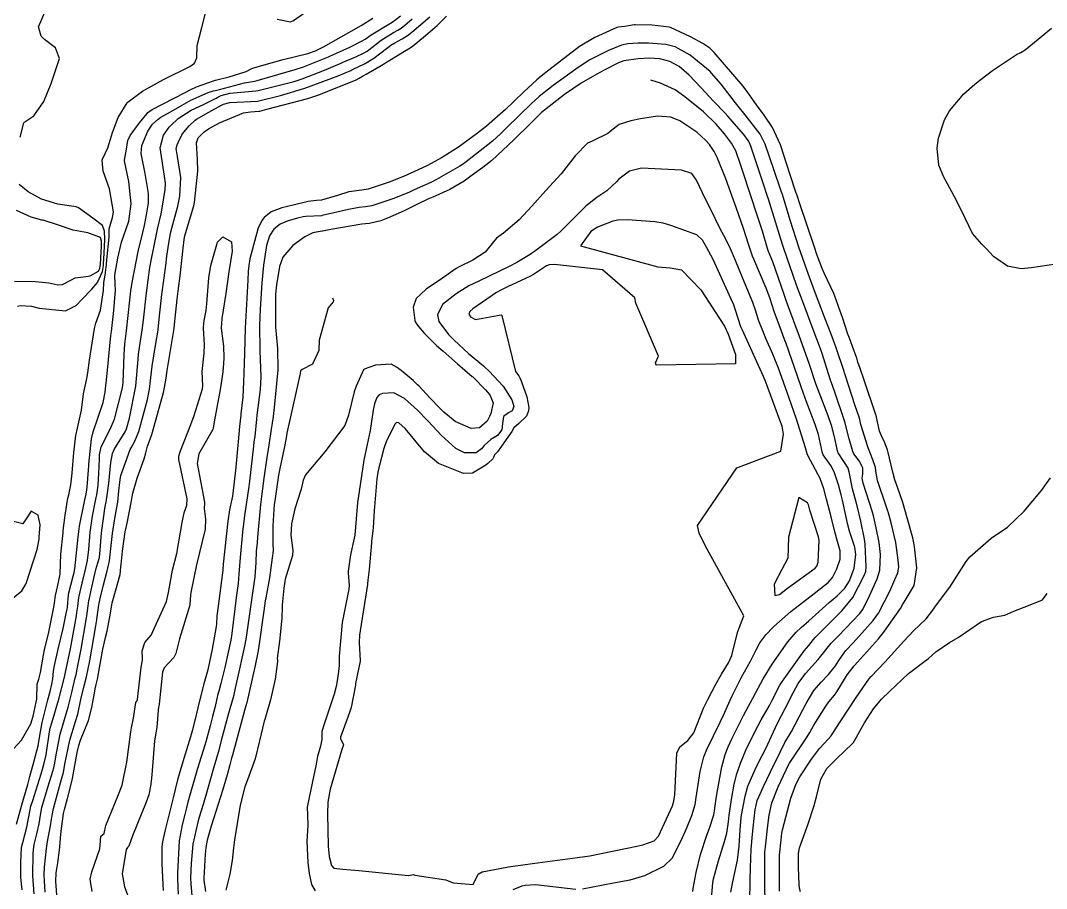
# Model space of a CAD drawing. Header units: feet. Extents: x 1313198 to 1317500, y 385000 to 389511.
# Drawn here: x 1315634.6 to 1316015.6, y 386963.9 to 387286.5 of the extents above; entities that cross this region are included whole.
import ezdxf

# ---------------------------------------------------------------- set-up
doc = ezdxf.new("R2010")
doc.units = ezdxf.units.FT
doc.layers.add('C-TOPO-MAJR', color=32, linetype='CONTINUOUS')

msp = doc.modelspace()

# ---------------------------------------------------------------- linework, layer by layer
at = {"layer": 'C-TOPO-MAJR'}
for points in [[(1315634.47, 387243.13), (1315635.78, 387248.43), (1315636.15, 387248.8), (1315639.52, 387251.11), (1315643.19, 387256.37), (1315645.91, 387263.07), (1315649, 387272.42), (1315647.5, 387276.34), (1315643.45, 387279.5), (1315642.23, 387280.62), (1315641.19, 387284.12), (1315645.37, 387293.62)], [(1315631.98, 387015.76), (1315634.89, 387018.96), (1315638.44, 387025.04), (1315639.26, 387027.89), (1315640.41, 387033.08), (1315640.56, 387034.27), (1315640.77, 387039.79), (1315641.31, 387041.67), (1315641.93, 387044.14), (1315643.03, 387050.57), (1315643.49, 387052.62), (1315645.05, 387059.19), (1315647, 387069.09), (1315647.14, 387070.06), (1315647.57, 387072.84), (1315648.31, 387076.06), (1315649.18, 387080.08), (1315649.25, 387080.78), (1315649.52, 387088.14), (1315650.35, 387096.06), (1315650.45, 387096.92), (1315651.08, 387102.68), (1315652.14, 387108.93), (1315652.44, 387110.26), (1315653.26, 387113.88), (1315653.41, 387114.85), (1315653.74, 387118.28), (1315654.35, 387125.88), (1315655.04, 387132.25), (1315655.66, 387134.97), (1315657.17, 387141.69), (1315657.9, 387147.7), (1315659.13, 387153.4), (1315659.53, 387155.54), (1315660.14, 387160.29), (1315662.02, 387172.02), (1315662.56, 387173.98), (1315664.27, 387178.88), (1315665.37, 387186.19), (1315665.5, 387189.13), (1315665.96, 387191.88), (1315666.52, 387195.82), (1315666.53, 387195.98), (1315666.65, 387197.55), (1315667.45, 387206), (1315667.45, 387206.96), (1315667.42, 387209.06), (1315668.75, 387213.28), (1315669.1, 387215.38), (1315667.54, 387223.96), (1315665.3, 387230.54), (1315664.87, 387234.59), (1315664.99, 387234.93), (1315667, 387239.2), (1315668.32, 387243.63), (1315668.68, 387244.86), (1315670.8, 387250.42), (1315674.14, 387255.84), (1315674.58, 387256.28), (1315679.83, 387260.24), (1315687.61, 387264.63), (1315697.44, 387269.42), (1315699.21, 387270.63), (1315700.09, 387272.67), (1315700.1, 387277.17), (1315701.85, 387283.86), (1315703.62, 387290.66)], [(1315635.12, 386963.38), (1315634.65, 386968.03), (1315634.63, 386973.6), (1315634.97, 386979.16), (1315635.36, 386981.01), (1315636.85, 386986.73), (1315637.96, 386992.49), (1315638.43, 386994.46), (1315639.08, 386996.56), (1315642.23, 387006.46), (1315643.25, 387010.01), (1315644.04, 387013.52), (1315645.37, 387022.07), (1315645.61, 387023.46), (1315646.14, 387025.48), (1315648.81, 387034.26), (1315650.86, 387042.43), (1315651.26, 387044.28), (1315652.25, 387048.86), (1315653.08, 387052.9), (1315653.35, 387054.33), (1315655.32, 387065.27), (1315655.52, 387066.42), (1315655.83, 387068.71), (1315656.19, 387072.05), (1315656.28, 387072.56), (1315657.44, 387077.36), (1315658.52, 387081.9), (1315659.41, 387085.85), (1315659.95, 387089.91), (1315660.45, 387096.31), (1315661.27, 387102.22), (1315662.4, 387107.98), (1315662.66, 387109.26), (1315662.84, 387110.21), (1315663.34, 387113.79), (1315663.69, 387118.16), (1315663.83, 387123.58), (1315663.85, 387125.04), (1315664.51, 387127.99), (1315667.9, 387134.63), (1315669.45, 387138.38), (1315672.42, 387150.02), (1315672.7, 387151.95), (1315672.8, 387155.3), (1315672.99, 387162.37), (1315673.34, 387166.25), (1315673.95, 387171.12), (1315675.13, 387182.61), (1315675.49, 387186.02), (1315675.97, 387189.18), (1315678.29, 387200.65), (1315680, 387207.67), (1315680.61, 387210.34), (1315681.36, 387214.29), (1315682.07, 387218.79), (1315682.13, 387222.25), (1315680.79, 387229.59), (1315679.37, 387237.11), (1315679.65, 387240.08), (1315681.78, 387245.38), (1315683.6, 387247.91), (1315685.64, 387249.84), (1315686.69, 387250.54), (1315691.34, 387253.19), (1315697.85, 387256.85), (1315704.18, 387259.78), (1315706.27, 387260.39), (1315707.4, 387260.57), (1315708.42, 387260.8), (1315717.71, 387263.3), (1315721.39, 387264), (1315722.5, 387264.22), (1315730.1, 387266.37), (1315736.57, 387268.26), (1315739.62, 387269.27), (1315748.99, 387273.02), (1315749.42, 387273.21), (1315756.82, 387276.58), (1315761.4, 387278.9), (1315762.54, 387279.59), (1315764.84, 387281.12), (1315772.52, 387285.89), (1315773.09, 387286.21), (1315773.49, 387286.48), (1315775.65, 387288.29)], [(1315643.75, 386962.57), (1315643.42, 386966.75), (1315643.32, 386969.02), (1315643.44, 386971.75), (1315644.25, 386978.79), (1315644.6, 386981.31), (1315645.68, 386987.2), (1315646.06, 386989.64), (1315646.79, 386993.59), (1315649.82, 387004.46), (1315650.4, 387006.57), (1315650.47, 387006.94), (1315651.02, 387010.12), (1315652.84, 387019.03), (1315655.03, 387026), (1315655.87, 387028.65), (1315656.95, 387034.1), (1315658.13, 387039.26), (1315659.03, 387042.53), (1315660.31, 387048.45), (1315661.08, 387052.87), (1315662.5, 387061.53), (1315662.87, 387063.71), (1315662.91, 387063.95), (1315663.62, 387069.22), (1315663.73, 387069.9), (1315663.98, 387071.08), (1315664.24, 387072.19), (1315665.33, 387076.75), (1315666.75, 387081.99), (1315667.02, 387082.93), (1315667.65, 387085.72), (1315668.46, 387093.56), (1315668.66, 387095.77), (1315669.52, 387101.37), (1315670.25, 387104.85), (1315670.68, 387107.47), (1315671.07, 387111.73), (1315671.44, 387114.95), (1315671.52, 387115.8), (1315671.78, 387117.36), (1315675.33, 387127.05), (1315675.6, 387127.64), (1315676.99, 387130.13), (1315678.5, 387133.74), (1315681.72, 387145.62), (1315682.47, 387149.53), (1315682.86, 387152.74), (1315683.5, 387158.02), (1315684.82, 387166.4), (1315685.62, 387171.4), (1315685.67, 387171.74), (1315686.3, 387177.87), (1315687.07, 387184.61), (1315687.88, 387190.91), (1315688.48, 387195.5), (1315688.88, 387198.89), (1315689.33, 387202.17), (1315690.29, 387207.51), (1315690.74, 387209.37), (1315693.01, 387217.52), (1315693.77, 387221.25), (1315694.1, 387228.12), (1315692.82, 387235.9), (1315692.34, 387238.95), (1315692.71, 387240.35), (1315693.23, 387241.39), (1315694.61, 387244.22), (1315697.14, 387247.4), (1315699.47, 387249.45), (1315699.95, 387249.8), (1315704.44, 387252.44), (1315709.15, 387255.05), (1315709.88, 387255.44), (1315712.3, 387256.04), (1315722.61, 387256.57), (1315723.09, 387256.64), (1315731.08, 387258.67), (1315740.19, 387261.34), (1315752.57, 387265.97), (1315757.24, 387267.91), (1315757.62, 387268.12), (1315758.05, 387268.37), (1315762.52, 387270.51), (1315765.83, 387272.48), (1315770.97, 387276.49), (1315772.11, 387277.37), (1315773.57, 387278.25), (1315776.3, 387279.67), (1315778.28, 387280.89), (1315778.79, 387281.29), (1315779.85, 387282.12), (1315786.52, 387287.81)], [(1315648.17, 386959.89), (1315647.64, 386966.53), (1315647.76, 386969.71), (1315648.38, 386973.4), (1315649.07, 386978.16), (1315649.37, 386982.33), (1315649.58, 386984.26), (1315650.55, 386991.74), (1315650.83, 386993.22), (1315651.95, 386997.35), (1315653.64, 387003.7), (1315653.86, 387004.8), (1315655.59, 387014.37), (1315656.15, 387017.04), (1315656.84, 387019), (1315659.82, 387026.28), (1315661.07, 387031.1), (1315662.21, 387037.17), (1315662.33, 387038.14), (1315662.62, 387039.75), (1315663.09, 387041.71), (1315664.92, 387051.5), (1315665.15, 387052.85), (1315666.05, 387057.14), (1315666.68, 387059.52), (1315668.02, 387066.26), (1315668.45, 387069.32), (1315668.59, 387070.02), (1315670.13, 387075.22), (1315671.5, 387080.64), (1315671.81, 387083.43), (1315671.88, 387084.34), (1315672.43, 387089.31), (1315673.45, 387096.47), (1315674.12, 387099.71), (1315675.61, 387107.38), (1315676.22, 387110.77), (1315677.86, 387116.39), (1315680.43, 387123.58), (1315681.07, 387125.83), (1315681.75, 387128.25), (1315682.36, 387129.91), (1315683.35, 387132.67), (1315685.47, 387140.21), (1315687.61, 387148.24), (1315688.03, 387150.1), (1315688.6, 387153.53), (1315689.05, 387156.37), (1315691.5, 387171.25), (1315691.63, 387172.29), (1315692.23, 387178.27), (1315692.77, 387182.87), (1315693.25, 387186.89), (1315693.81, 387191.57), (1315694.98, 387201.9), (1315695.35, 387205.13), (1315695.62, 387206.51), (1315697.32, 387212.23), (1315698.93, 387217.59), (1315699.2, 387218.83), (1315700.42, 387230.45), (1315700.26, 387234.84), (1315699.88, 387240.98), (1315700.58, 387242.94), (1315702.79, 387245.13), (1315704.42, 387246.21), (1315708.48, 387248.48), (1315717.32, 387252.13), (1315719.92, 387252.6), (1315723.23, 387252.83), (1315723.38, 387252.85), (1315726.02, 387253.52), (1315741.3, 387257.49), (1315745.38, 387258.84), (1315759.17, 387264.42), (1315760.3, 387265.07), (1315761.56, 387265.84), (1315762.88, 387266.51), (1315768.46, 387269.73), (1315771.66, 387271.81), (1315777.16, 387275.11), (1315778.65, 387275.95), (1315780, 387276.89), (1315785.01, 387280.98), (1315789.23, 387284.68), (1315792.74, 387288.11)], [(1315729.89, 387287), (1315734.86, 387285.99), (1315735.89, 387286.47), (1315739.6, 387289.13)], [(1315633.05, 386987.79), (1315635.09, 386995.02), (1315637.28, 387002.54), (1315638.07, 387005.47), (1315639.56, 387011.35), (1315641.06, 387016.97), (1315641.63, 387019.97), (1315642.56, 387025.59), (1315644.65, 387034.01), (1315645.54, 387037.08), (1315646.2, 387039.82), (1315646.49, 387041.81), (1315646.79, 387044.7), (1315647.12, 387046.72), (1315648.55, 387052.8), (1315650.41, 387060.57), (1315651.54, 387066.05), (1315651.84, 387067.65), (1315651.95, 387068.46), (1315652.4, 387073.13), (1315652.43, 387073.3), (1315654.07, 387079.91), (1315654.44, 387081.39), (1315654.67, 387082.64), (1315655.98, 387094.49), (1315656.18, 387096.59), (1315656.47, 387098.57), (1315658.46, 387108.3), (1315658.89, 387110.45), (1315659.19, 387112.03), (1315659.36, 387113.22), (1315659.84, 387119.32), (1315659.9, 387121.16), (1315659.92, 387121.66), (1315660.95, 387131.07), (1315661.58, 387133.58), (1315665.19, 387144.53), (1315666.04, 387148.35), (1315666.66, 387154.18), (1315666.93, 387157.77), (1315667.72, 387165.61), (1315668.15, 387169.36), (1315668.32, 387170.89), (1315669.22, 387178.69), (1315669.78, 387186.3), (1315669.66, 387188.56), (1315669.58, 387191.81), (1315670.66, 387198.15), (1315672.05, 387204.07), (1315673.79, 387209.08), (1315674.74, 387211.87), (1315675.64, 387218.38), (1315674.79, 387226.64), (1315673.13, 387234.3), (1315673.13, 387234.54), (1315673.85, 387238.64), (1315674.45, 387241.89), (1315675.25, 387243.71), (1315678.7, 387248.43), (1315681.53, 387251.94), (1315681.85, 387252.28), (1315683.5, 387253.4), (1315695.65, 387259.78), (1315697.76, 387260.9), (1315699.89, 387261.88), (1315706.18, 387264.1), (1315707, 387264.31), (1315712.03, 387265.53), (1315718.34, 387267.57), (1315720.52, 387268.64), (1315721.14, 387268.91), (1315725.93, 387270.3), (1315732.1, 387272.01), (1315741.21, 387274.23), (1315744.13, 387275.27), (1315744.83, 387275.59), (1315747.06, 387276.72), (1315760.14, 387284.14), (1315761.1, 387284.67), (1315765.37, 387287.38)], [(1315639.56, 386961.88), (1315639.13, 386968.54), (1315639.29, 386976.99), (1315639.5, 386979.41), (1315639.62, 386980.25), (1315640.55, 386984.26), (1315641.43, 386987.96), (1315641.97, 386991.19), (1315642.49, 386993.98), (1315644.8, 387001.94), (1315646.59, 387007.5), (1315646.94, 387008.68), (1315647.19, 387009.85), (1315647.87, 387014.13), (1315649.24, 387021.19), (1315650.85, 387026.73), (1315652.27, 387031.28), (1315653.61, 387036.67), (1315654.89, 387042.16), (1315655.18, 387043.3), (1315655.64, 387045.35), (1315657.06, 387052.88), (1315657.94, 387057.95), (1315659.1, 387064.49), (1315659.21, 387065.18), (1315659.72, 387068.96), (1315659.97, 387070.97), (1315660.14, 387071.82), (1315660.82, 387074.78), (1315662.51, 387082.41), (1315663.26, 387084.98), (1315663.83, 387086.97), (1315664.16, 387089.6), (1315664.65, 387096.04), (1315666, 387105.81), (1315666.35, 387107.66), (1315666.43, 387108.08), (1315666.49, 387108.39), (1315667.37, 387114.37), (1315667.6, 387116.98), (1315668.07, 387122.18), (1315668.75, 387125.54), (1315669.39, 387127.1), (1315673.37, 387133.58), (1315673.91, 387134.75), (1315675.01, 387138.74), (1315677.36, 387150.53), (1315678.23, 387160.65), (1315678.39, 387162.5), (1315679.28, 387168.13), (1315679.74, 387171.35), (1315680.18, 387175.16), (1315681.32, 387185.31), (1315682.59, 387194.68), (1315683.32, 387198.5), (1315683.85, 387200.95), (1315685.47, 387208.92), (1315686.73, 387214.67), (1315687.33, 387217.46), (1315688.3, 387223.7), (1315688.39, 387226.01), (1315687.97, 387228.64), (1315686.39, 387239.14), (1315687.66, 387243.91), (1315689.81, 387246.84), (1315690.34, 387247.5), (1315693.09, 387250.1), (1315697.93, 387253.17), (1315702.45, 387255.34), (1315707.18, 387257.61), (1315707.82, 387258.05), (1315709.01, 387258.67), (1315712.32, 387259.46), (1315722, 387260.3), (1315722.8, 387260.43), (1315736.16, 387263.85), (1315739.2, 387264.79), (1315747.43, 387268.04), (1315753.85, 387270.77), (1315753.99, 387270.84), (1315759.1, 387273.04), (1315762.16, 387274.44), (1315763.3, 387275.12), (1315765.07, 387276.5), (1315768.55, 387279.21), (1315773.05, 387282.04), (1315774.69, 387282.94), (1315775.87, 387283.7), (1315777.22, 387284.79), (1315780.06, 387287.07)], [(1315911.18, 386955.38), (1315911, 386964.07), (1315910.95, 386970.55), (1315911.03, 386977.4), (1315911.2, 386979.4), (1315912.12, 386987.24), (1315912.57, 386991.17), (1315913.62, 386995.67), (1315915.99, 387001.72), (1315918.87, 387007.99), (1315919.03, 387008.34), (1315920.2, 387010.47), (1315926.68, 387020.31), (1315927.67, 387021.9), (1315929.23, 387024.57), (1315933.64, 387031.65), (1315934.73, 387033.21), (1315936.82, 387035.71), (1315937.77, 387037.01), (1315941.58, 387043.24), (1315944.15, 387046.69), (1315945.37, 387048), (1315953.16, 387056.66), (1315955.42, 387059.51), (1315961.32, 387067.92), (1315962.25, 387069.62), (1315962.69, 387070.36), (1315966.49, 387076.52), (1315967.4, 387083.08), (1315966.62, 387090.82), (1315966.37, 387092.39), (1315965.94, 387094.23), (1315962.47, 387106.51), (1315962.22, 387107.32), (1315960.32, 387112.63), (1315959.27, 387115.79), (1315958.64, 387118.16), (1315956.56, 387126.96), (1315955.3, 387130.18), (1315954.66, 387131.24), (1315953.57, 387133.85), (1315952.29, 387139.7), (1315952.21, 387139.99), (1315947.78, 387153.15), (1315946.42, 387157.14), (1315945.57, 387159.57), (1315945.12, 387160.96), (1315944.09, 387164), (1315942.38, 387168.48), (1315941.84, 387169.97), (1315939.8, 387176.13), (1315939.48, 387177.05), (1315937.01, 387183.98), (1315936.58, 387185.06), (1315933.15, 387192.29), (1315932.28, 387194.32), (1315930.34, 387199.55), (1315929.38, 387202.29), (1315923.95, 387218.35), (1315922.83, 387221.83), (1315922.67, 387222.29), (1315920.38, 387229.08), (1315919.12, 387232.97), (1315916.75, 387240.25), (1315913.77, 387246.72), (1315910.74, 387251.3), (1315907.9, 387255.18), (1315905.57, 387258.53), (1315904.72, 387259.75), (1315902.94, 387262.07), (1315892.12, 387274.57), (1315890.52, 387276.18), (1315887.96, 387278), (1315883.32, 387280.39), (1315875.9, 387283.89), (1315875.5, 387284.01), (1315869.08, 387284.74), (1315862.83, 387284.9), (1315862.47, 387284.86), (1315858.94, 387284.29), (1315856.68, 387284.07), (1315855.96, 387283.9), (1315847.79, 387280.14), (1315842.15, 387276.84), (1315830.82, 387268.02), (1315827.96, 387265.82), (1315826.25, 387264.44), (1315821.36, 387259.83), (1315814.64, 387253.45), (1315807.66, 387247.28), (1315804.33, 387244.6), (1315797.19, 387239.42), (1315790.91, 387235.5), (1315785.64, 387232.62), (1315782.19, 387230.94), (1315776.73, 387228.54), (1315771.48, 387226.47), (1315763.61, 387223.85), (1315761.37, 387223.46), (1315756.49, 387222.8), (1315752.22, 387221.48), (1315746.39, 387219.74), (1315746.33, 387219.73), (1315744.42, 387219.63), (1315741.41, 387219.22), (1315735.76, 387217.88), (1315731.61, 387216.85), (1315727.59, 387215.4), (1315725.07, 387213.23), (1315724.3, 387212.26), (1315722.79, 387209.42), (1315719.74, 387197.91), (1315719.34, 387195.44), (1315719.14, 387193.24), (1315718.93, 387189.98), (1315717.98, 387172.15), (1315717.68, 387162.81), (1315717.44, 387155.39), (1315717.37, 387152.24), (1315717.07, 387146.54), (1315716.39, 387140.32), (1315716.34, 387139.82), (1315715.93, 387135.55), (1315715.37, 387129.9), (1315715.25, 387128.7), (1315714.47, 387120.5), (1315713.81, 387113.86), (1315713.22, 387109.73), (1315713.01, 387108.65), (1315712.2, 387104.64), (1315711.53, 387100.38), (1315709.81, 387084.42), (1315709.66, 387082.37), (1315709.55, 387081.2), (1315707.91, 387068.86), (1315707.52, 387065.17), (1315707.32, 387062.22), (1315707.22, 387061.27), (1315705.69, 387052.8), (1315704.23, 387045.73), (1315704.09, 387045.14), (1315703.36, 387042.53), (1315702.58, 387039.95), (1315701.35, 387035.17), (1315700.42, 387031.03), (1315699.43, 387026.8), (1315699.33, 387026.41), (1315698.37, 387022.82), (1315697.63, 387020.23), (1315695.76, 387013.83), (1315694.1, 387008.47), (1315692.9, 387004.3), (1315691.19, 386997.56), (1315689.22, 386989.65), (1315688.24, 386985.68), (1315687.23, 386981.19), (1315687.02, 386979.35), (1315687.05, 386973.2), (1315687.41, 386965.35), (1315687.59, 386963.08)], [(1316019.88, 387196.11), (1316009.84, 387194.51), (1316006.13, 387194.26), (1316001.16, 387195.25), (1315995.92, 387198.82), (1315993.27, 387201.63), (1315991.52, 387203.33), (1315988.14, 387207.36), (1315983.98, 387215.92), (1315981.31, 387221.25), (1315978.81, 387225.79), (1315977.43, 387228.21), (1315975.61, 387232.69), (1315975, 387239.08), (1315975.42, 387242.79), (1315977.74, 387249.62), (1315979.61, 387252.91), (1315984.86, 387259.29), (1315988.99, 387262.86), (1315991.33, 387264.73), (1315995.58, 387267.94), (1316004.46, 387273.83), (1316006.03, 387274.65), (1316007.67, 387275.55), (1316013.81, 387280.65), (1316017.49, 387283.65)], [(1315894.71, 387262.81), (1315891.16, 387266.97), (1315890.63, 387267.53), (1315883.21, 387273.66), (1315877.66, 387276.67), (1315874.2, 387277.63), (1315867.82, 387278.08), (1315863.84, 387278.02), (1315860.07, 387277.85), (1315857.71, 387277.31), (1315852.98, 387275.34), (1315846, 387271.85), (1315841.68, 387269.06), (1315832.31, 387262.37), (1315827.17, 387258.31), (1315824.21, 387255.57), (1315815.18, 387246.68), (1315812.84, 387244.37), (1315809.78, 387241.64), (1315800.06, 387234.01), (1315798.74, 387233.01), (1315797.71, 387232.3), (1315789.06, 387227.36), (1315786.89, 387226.32), (1315781.84, 387224.1), (1315780.52, 387223.46), (1315778.8, 387222.63), (1315772.85, 387220.22), (1315765.03, 387217.6), (1315762.72, 387217.2), (1315760.31, 387216.96), (1315756.33, 387216.25), (1315746.57, 387213.97), (1315746.38, 387213.94), (1315740.53, 387213.71), (1315739.47, 387213.58), (1315737.45, 387213.09), (1315733.56, 387211.91), (1315731.03, 387210.77), (1315728.69, 387208.91), (1315727.04, 387206.47), (1315725.91, 387202.84), (1315724.79, 387195.57), (1315724.2, 387188.99), (1315723.57, 387179.26), (1315723.33, 387173.32), (1315723.49, 387163.84), (1315723.79, 387154.02), (1315723.52, 387149.36), (1315722.35, 387139.82), (1315722.18, 387138.32), (1315721.54, 387131.83), (1315721.26, 387129.85), (1315721.03, 387128.27), (1315719.57, 387115.26), (1315719.3, 387113.31), (1315718.3, 387106.59), (1315717.79, 387102.51), (1315717, 387096.35), (1315716.07, 387086.86), (1315715.68, 387080.75), (1315715.35, 387077.26), (1315714.75, 387072.93), (1315713.39, 387061.79), (1315713.08, 387058.7), (1315712.7, 387056.2), (1315710.45, 387046.08), (1315708.98, 387040.03), (1315708.17, 387037.25), (1315707.76, 387035.67), (1315706.86, 387031.56), (1315705.91, 387027.78), (1315704.97, 387024.29), (1315703.42, 387018.39), (1315703.04, 387017.14), (1315700.26, 387008.54), (1315696.73, 386995.99), (1315696.18, 386993.87), (1315695.57, 386991.38), (1315694.58, 386987.53), (1315693.5, 386981.59), (1315692.81, 386969.73), (1315692.8, 386967.92), (1315692.96, 386964.19), (1315693.13, 386961.75)], [(1315882.87, 387266.16), (1315879.16, 387269.38), (1315875.72, 387271.26), (1315871.97, 387272.23), (1315868.07, 387272.45), (1315863.95, 387272.24), (1315858.67, 387271.51), (1315856.64, 387270.81), (1315851.27, 387268.06), (1315848.56, 387266.57), (1315842.81, 387263.27), (1315836.53, 387259.02), (1315828.08, 387252.25), (1315827.06, 387251.32), (1315823.97, 387248.26), (1315817.76, 387242.13), (1315809.58, 387234.48), (1315806.28, 387231.9), (1315802.27, 387229), (1315799.28, 387226.77), (1315794.03, 387223.68), (1315787.62, 387220.86), (1315785.86, 387220.12), (1315782.03, 387218.28), (1315777.04, 387215.78), (1315770.89, 387213.02), (1315768.34, 387212.1), (1315764.71, 387211.2), (1315764.01, 387211.11), (1315761.35, 387210.84), (1315749.82, 387208.81), (1315746.75, 387208.19), (1315746.43, 387208.15), (1315743.1, 387207.59), (1315740.17, 387206.04), (1315737.87, 387204.46), (1315735.65, 387202.84), (1315731.91, 387198.51), (1315730.71, 387195.11), (1315729.61, 387188.25), (1315729.27, 387184.73), (1315729.19, 387179.43), (1315729.29, 387177.51), (1315729.28, 387172.8), (1315729.28, 387172.55), (1315729.95, 387164.59), (1315730.07, 387156.72), (1315728.81, 387142.68), (1315728.35, 387139.33), (1315727.97, 387136.83), (1315727.69, 387134.66), (1315726.8, 387128.7), (1315726.01, 387124.04), (1315724.93, 387116.35), (1315724.12, 387110.61), (1315723.62, 387106.58), (1315722.62, 387094.5), (1315722.4, 387092.38), (1315722.12, 387089.22), (1315721.94, 387085.1), (1315721.55, 387079.7), (1315721.18, 387077.15), (1315720.65, 387073.78), (1315719.08, 387062.49), (1315718.45, 387058.13), (1315718.18, 387056.5), (1315717.68, 387053.95), (1315716.95, 387050.57), (1315715.59, 387044.39), (1315714.52, 387039.51), (1315713.47, 387034.93), (1315713.38, 387034.55), (1315711.84, 387028.89), (1315709.11, 387018.86), (1315708.16, 387015.35), (1315707.05, 387011.51), (1315706.17, 387008.6), (1315703.97, 387000.69), (1315702.37, 386995.1), (1315700.9, 386990.37), (1315700.37, 386988.59), (1315698.58, 386980.3), (1315697.91, 386973.18), (1315697.73, 386967.8), (1315697.79, 386965.57), (1315698.44, 386958.3)], [(1315898.33, 386962.57), (1315899.09, 386966.33), (1315900.85, 386974.45), (1315901.45, 386979.65), (1315901.88, 386985.64), (1315902.23, 386990.32), (1315902.34, 386991.16), (1315903.65, 386998.18), (1315904.7, 387001.92), (1315907.39, 387008.08), (1315909.41, 387012.16), (1315910.02, 387013.33), (1315911.34, 387015.96), (1315914.94, 387023.74), (1315915.86, 387025.59), (1315919.84, 387033.4), (1315920.79, 387035.3), (1315923.35, 387040.03), (1315926.13, 387043.8), (1315930.82, 387048.98), (1315935.67, 387055.1), (1315935.89, 387055.36), (1315938.29, 387057.84), (1315946.18, 387065.92), (1315947.41, 387067.62), (1315949.9, 387072.6), (1315952.76, 387078.96), (1315953.64, 387082.19), (1315953.9, 387088), (1315953.44, 387092.47), (1315952.31, 387097.89), (1315951.5, 387101.9), (1315951.01, 387103.79), (1315947.46, 387114.51), (1315947.17, 387116.36), (1315947.38, 387117.88), (1315947.34, 387120.21), (1315946.04, 387122.87), (1315944.07, 387125.44), (1315943.62, 387126.34), (1315942.35, 387130.98), (1315940.77, 387136.86), (1315940.52, 387137.68), (1315936.85, 387148.79), (1315935.74, 387151.8), (1315935.37, 387152.86), (1315932.12, 387163.08), (1315931.26, 387165.51), (1315929.32, 387170.6), (1315924.96, 387182.27), (1315923.73, 387185.54), (1315922.78, 387188.18), (1315917.96, 387202.14), (1315916.95, 387205.25), (1315914.99, 387211.71), (1315912.34, 387220.1), (1315911.87, 387221.51), (1315910.47, 387225.73), (1315908.3, 387232.38), (1315905.9, 387239.42), (1315905.44, 387240.76), (1315904.85, 387241.91), (1315903.17, 387244.1), (1315900.43, 387247.23), (1315897.24, 387250.92), (1315896.24, 387252.02), (1315891.76, 387256.64), (1315887.28, 387261.49), (1315882.87, 387266.16)], [(1315890.52, 386952.36), (1315891.65, 386966.15), (1315891.88, 386967.42), (1315893.75, 386974.11), (1315896.05, 386981.35), (1315896.91, 386984.42), (1315897.49, 386988.61), (1315897.77, 386991.13), (1315898.78, 386997.68), (1315899.61, 387002.62), (1315900.59, 387006.56), (1315901.89, 387010.45), (1315903.88, 387015.25), (1315904.08, 387015.66), (1315908.37, 387024.2), (1315909.64, 387026.62), (1315912.68, 387031.94), (1315913.75, 387033.88), (1315916.6, 387039.46), (1315917.51, 387040.98), (1315925.62, 387052.16), (1315927.28, 387054.2), (1315929.04, 387056.37), (1315929.71, 387057.16), (1315936.92, 387064.54), (1315939.63, 387067.13), (1315943.71, 387071.99), (1315947.93, 387080.2), (1315948.44, 387081.73), (1315948.66, 387083.42), (1315948.29, 387091.84), (1315947.99, 387093.78), (1315946.62, 387100.44), (1315945.3, 387106.06), (1315943.53, 387112.41), (1315942.31, 387118.71), (1315941.95, 387120.09), (1315940.58, 387122.27), (1315940.33, 387122.62), (1315938.17, 387125.76), (1315938.05, 387126.01), (1315936.94, 387131.18), (1315935.83, 387135.73), (1315935.75, 387136.01), (1315934.5, 387139.56), (1315931.11, 387148.28), (1315929.97, 387151.44), (1315927.59, 387158.7), (1315925.03, 387165.99), (1315923.9, 387169.06), (1315919.57, 387180.69), (1315918.78, 387182.86), (1315918.17, 387184.64), (1315913.92, 387196.74), (1315912.38, 387200.61), (1315911.96, 387201.74), (1315910.09, 387208.2), (1315907.7, 387215.69), (1315906.25, 387219.89), (1315902.04, 387232.58), (1315900.16, 387238.02), (1315898.6, 387240.96), (1315896.03, 387244.36), (1315892.97, 387247.95), (1315888.18, 387252.52), (1315881.28, 387258.15), (1315877.65, 387260.78), (1315872.28, 387263.27), (1315868.64, 387264.35)], [(1315905.44, 386960.54), (1315905.53, 386965.22), (1315905.52, 386967.06), (1315905.6, 386971.61), (1315905.96, 386978.53), (1315906.45, 386984.11), (1315907.04, 386989.91), (1315907.38, 386993.11), (1315908.18, 386996.56), (1315910.46, 387001.84), (1315914.37, 387009.81), (1315914.89, 387010.91), (1315918.45, 387018.1), (1315920.56, 387021.67), (1315920.88, 387022.21), (1315925.07, 387030.26), (1315926.35, 387032.68), (1315929.18, 387037.42), (1315931.89, 387040.58), (1315934.62, 387043.38), (1315937.2, 387046.65), (1315938.51, 387048.61), (1315940.72, 387051.84), (1315941.11, 387052.31), (1315943.82, 387055.21), (1315951.27, 387063.49), (1315953.2, 387066.16), (1315957.37, 387074.42), (1315959.31, 387078.7), (1315960.4, 387081.16), (1315960.7, 387083.34), (1315960.51, 387085.95), (1315959.68, 387092.43), (1315957.95, 387099.82), (1315956.78, 387103.92), (1315956.7, 387104.19), (1315956.08, 387105.98), (1315952.85, 387115.55), (1315952.39, 387118.21), (1315952.03, 387120.31), (1315951.05, 387123.19), (1315949.31, 387127.72), (1315949.18, 387128.1), (1315946.65, 387136.4), (1315946.21, 387138.16), (1315945.97, 387139.02), (1315944.56, 387143.29), (1315940.84, 387154.75), (1315940.56, 387155.56), (1315940.41, 387156.02), (1315937.52, 387164.86), (1315935.95, 387168.97), (1315934.7, 387172.12), (1315933.13, 387176.28), (1315929.45, 387186.04), (1315926.58, 387193.89), (1315923.67, 387202.21), (1315920.49, 387211.88), (1315917.39, 387222.16), (1315917.34, 387222.31), (1315916.56, 387224.56), (1315912.57, 387236.16), (1315911.09, 387240.51), (1315909.2, 387244.25), (1315903.73, 387251.41), (1315901.1, 387254.64), (1315900.13, 387255.91), (1315894.71, 387262.81)], [(1315879.46, 387249.19), (1315876.04, 387250.52), (1315871.18, 387250.96), (1315864.81, 387249.92), (1315861.2, 387249.23), (1315856.9, 387247.84), (1315853.5, 387245.22), (1315852.72, 387244.55), (1315846.86, 387241.68), (1315845.18, 387240.95), (1315840.49, 387236.23), (1315835.35, 387229.51), (1315829.6, 387223.36), (1315824.48, 387217.5), (1315819.77, 387212.44), (1315813.9, 387207.5), (1315811.29, 387205.63), (1315810.67, 387204.91), (1315807.14, 387200.41), (1315802.57, 387197.4), (1315797.41, 387194.94), (1315796.33, 387194.29), (1315791.27, 387190.71), (1315785.23, 387186.59), (1315781.47, 387183.12), (1315780.37, 387179.93), (1315781.03, 387174.98), (1315781.4, 387174.18), (1315782.37, 387172.82), (1315784.45, 387170.33), (1315789.02, 387165.75), (1315791.47, 387163.55), (1315796.87, 387158.85), (1315802.34, 387154.21), (1315802.52, 387154.04), (1315807.21, 387149.24), (1315808.8, 387147.35), (1315810.12, 387144.39), (1315809.28, 387140.37), (1315808.75, 387139.31), (1315807.88, 387137.56), (1315805.02, 387135.06), (1315801.94, 387134.81), (1315795.96, 387137.43), (1315791.81, 387140.92), (1315790.21, 387142.55), (1315786.74, 387146.16), (1315782.42, 387150.68), (1315781.99, 387151.11), (1315780.33, 387152.65), (1315775.91, 387156.36), (1315775.09, 387156.99), (1315774.41, 387157.56), (1315772.2, 387158.72), (1315766.42, 387158.39), (1315762.17, 387156.86), (1315761.95, 387156.61), (1315759.25, 387150.59), (1315758.48, 387148.43), (1315756.36, 387139.78), (1315755.06, 387135.93), (1315747.63, 387126.14), (1315740.38, 387117.6), (1315739.57, 387115.64), (1315738.73, 387112.35), (1315736.44, 387105.03), (1315735.15, 387099.47), (1315734.96, 387095.21), (1315735.63, 387089.53), (1315735.56, 387087.66), (1315733.28, 387080.49), (1315732.87, 387078.88), (1315732.35, 387075.49), (1315731.69, 387069.27), (1315731.67, 387068.63), (1315731.59, 387064.3), (1315730.77, 387055.82), (1315729.91, 387049.4), (1315729.96, 387048.84), (1315730.02, 387048.21), (1315729.12, 387041.72), (1315727.36, 387034.05), (1315725.27, 387026.69), (1315725.1, 387026.1), (1315723.36, 387018.72), (1315721.68, 387012.03), (1315718.85, 387004.22), (1315717.91, 387001.61), (1315716.13, 386994.84), (1315714.03, 386981.92), (1315713.65, 386978.94), (1315713.21, 386974.25), (1315712.23, 386969.17), (1315710.85, 386963.29)], [(1315884.28, 386962.82), (1315884.38, 386963.91), (1315885.42, 386969.8), (1315887.15, 386976.48), (1315889.49, 386983.73), (1315890.45, 386986.33), (1315892.06, 386991.28), (1315892.28, 386992.81), (1315892.89, 386997.36), (1315893.55, 387000.88), (1315895.05, 387009.07), (1315896.23, 387013.71), (1315897.31, 387016.48), (1315898.86, 387019.7), (1315903.05, 387028.14), (1315904.01, 387030.01), (1315906.51, 387034.61), (1315907.62, 387036.67), (1315910.39, 387041.79), (1315913.68, 387047.31), (1315919.58, 387055.59), (1315921.82, 387058.3), (1315922.57, 387059.12), (1315924.52, 387060.9), (1315927.34, 387063.31), (1315934.83, 387070.16), (1315937.9, 387072.68), (1315940.73, 387075.5), (1315942.37, 387078.19), (1315944.14, 387082.93), (1315944.83, 387088.05), (1315944.46, 387090.7), (1315942.47, 387096.66), (1315941.8, 387098.99), (1315939.83, 387108.23), (1315939.36, 387110.19), (1315938.38, 387113.95), (1315936.78, 387118.75), (1315935.51, 387121.05), (1315932.7, 387125.06), (1315932.4, 387125.72), (1315930.87, 387132.58), (1315929.73, 387136.28), (1315926.46, 387144.74), (1315924.55, 387150.02), (1315923.09, 387154.35), (1315918.85, 387166.47), (1315918.47, 387167.51), (1315916.99, 387171.44), (1315914.61, 387177.96), (1315912.78, 387183.37), (1315911.45, 387187), (1315906.92, 387197.78), (1315906.46, 387198.91), (1315904.95, 387203.35), (1315903.12, 387209.18), (1315900.35, 387216.95), (1315899.35, 387219.71), (1315896.53, 387227.61), (1315893.44, 387235.35), (1315892.18, 387237.81), (1315890.39, 387240.44), (1315888.99, 387242.07), (1315885.76, 387245.04), (1315879.46, 387249.19)], [(1315889, 387220.06), (1315885.59, 387227.2), (1315883.83, 387229.59), (1315880.07, 387230.83), (1315865.18, 387231.63), (1315860.67, 387230.54), (1315856.75, 387227.49), (1315855.94, 387226.58), (1315852.34, 387223.18), (1315848.63, 387220.72), (1315844.57, 387217.63), (1315839.71, 387212.7), (1315835.24, 387208.18), (1315833.82, 387207.01), (1315825.48, 387200.7), (1315824.38, 387199.96), (1315823.79, 387199.58), (1315821.39, 387198.01), (1315818.87, 387196.51), (1315816.08, 387195.06), (1315804.8, 387189.61), (1315801.11, 387187.84), (1315800.01, 387187.22), (1315796.29, 387184.91), (1315791.32, 387180.94), (1315789.45, 387177.08), (1315789.92, 387174.67), (1315793.45, 387169.83), (1315795.57, 387167.64), (1315800.97, 387162.79), (1315806.49, 387158.19), (1315807.05, 387157.67), (1315808.63, 387156.14), (1315813.83, 387150.63), (1315816.97, 387145.47), (1315817.71, 387142.97), (1315817.2, 387141.46), (1315815.75, 387140.62), (1315813.96, 387139.29), (1315813.54, 387136.73), (1315813.25, 387134.42), (1315811.73, 387132.25), (1315809.28, 387130.79), (1315806.69, 387128.55), (1315805.77, 387127.32), (1315803.75, 387125.75), (1315799.49, 387125.78), (1315796.2, 387127.42), (1315790.8, 387132.37), (1315786.09, 387137.41), (1315785.57, 387137.97), (1315781.98, 387141.67), (1315777.16, 387146.03), (1315773.22, 387148.15), (1315768.93, 387147.91), (1315767.73, 387147.38), (1315766.93, 387146.43), (1315766.07, 387144.02), (1315765.55, 387141.62), (1315764.39, 387134.17), (1315762.58, 387125.4), (1315762.11, 387123.09), (1315760.26, 387111.5), (1315759.76, 387107.41), (1315759.17, 387101.33), (1315758.66, 387095.19), (1315758.49, 387094.1), (1315757.13, 387087.85), (1315756.21, 387081.85), (1315756.21, 387081.27), (1315756.63, 387076.51), (1315756.5, 387075.09), (1315756.24, 387073.85), (1315755.31, 387069.54), (1315754, 387062.74), (1315752.86, 387050.25), (1315752.89, 387048.45), (1315752.87, 387046.82), (1315752.62, 387044.54), (1315752.18, 387041.07), (1315751.8, 387038.91), (1315751.01, 387036.07), (1315748.11, 387027.18), (1315747.29, 387024.96), (1315746.48, 387022.22), (1315746.43, 387019.77), (1315746.44, 387019.29), (1315745.92, 387016.82), (1315744.83, 387012.89), (1315744.17, 387009.44), (1315743.05, 387003.7), (1315741.03, 386994.16), (1315741.1, 386991.09), (1315741.24, 386987.34), (1315740.94, 386981.47), (1315741.25, 386973.54), (1315741.74, 386969.44), (1315742.64, 386965.32), (1315743.98, 386963.05)], [(1315633.48, 387180.33), (1315634.58, 387180.54), (1315638.67, 387180.33), (1315641.51, 387179.63), (1315651.29, 387178.6), (1315655.21, 387180.61), (1315657.37, 387182.81), (1315661.07, 387186.64), (1315663.18, 387189.17), (1315664.96, 387193.25), (1315665.34, 387195.5), (1315665.37, 387195.91), (1315665.66, 387200.02), (1315665.9, 387205.14), (1315665.7, 387208.2), (1315664.98, 387210.3), (1315661.38, 387212.97), (1315656.03, 387216.85), (1315655.2, 387217.22), (1315648.36, 387218.23), (1315642.38, 387220.13), (1315637.41, 387222.83), (1315634.05, 387225.5)], [(1315843.23, 386963.76), (1315854.81, 386965.98), (1315861.01, 386967.08), (1315866.37, 386968.68), (1315873.43, 386972.22), (1315876.51, 386975.18), (1315879.93, 386981.76), (1315882.03, 386986.41), (1315883.89, 386991.06), (1315885.06, 386995.16), (1315885.5, 386997.75), (1315886.91, 387007.38), (1315888.28, 387012.81), (1315889.4, 387015.58), (1315894.45, 387025.65), (1315895.69, 387028.27), (1315898.09, 387033.87), (1315898.83, 387035.46), (1315901.41, 387040.72), (1315902.29, 387042.42), (1315905.6, 387048.32), (1315907.76, 387052.6), (1315909.09, 387055.22), (1315911.39, 387058.16), (1315914.04, 387061.01), (1315914.3, 387061.28), (1315920.6, 387066.82), (1315929.28, 387073.5), (1315931.71, 387075.41), (1315934.46, 387077.6), (1315936.11, 387079.5), (1315937.69, 387082.74), (1315938.94, 387086.32), (1315938.95, 387089.35), (1315937.74, 387093.71), (1315936.76, 387097.39), (1315935.66, 387102.06), (1315933.93, 387108.63), (1315932.91, 387112.46), (1315931.5, 387116.29), (1315928, 387122.93), (1315927.17, 387124.34), (1315926.73, 387125.44), (1315926.13, 387127.69), (1315922.75, 387138.38), (1315921.77, 387141.17), (1315919.11, 387148.6), (1315918.61, 387150.03), (1315916.04, 387157.22), (1315913.93, 387162.53), (1315911.41, 387168.3), (1315910.44, 387170.55), (1315908.69, 387175.13), (1315907.59, 387178.49), (1315906.47, 387181.74), (1315902.61, 387191.19), (1315900.06, 387197.34), (1315898.25, 387201.68), (1315896.46, 387205.21), (1315894.39, 387209.1), (1315890.82, 387216.51), (1315889, 387220.06)], [(1315632.28, 387189.62), (1315640.12, 387189.52), (1315645.12, 387189.03), (1315648.44, 387188.31), (1315650.16, 387188.34), (1315653.19, 387189.94), (1315654.9, 387190.83), (1315659.84, 387191.53), (1315660.36, 387191.65), (1315663.51, 387193.36), (1315664.06, 387194.48), (1315664.18, 387195.19), (1315664.2, 387195.84), (1315664.63, 387202.58), (1315664.66, 387204.45), (1315664.24, 387205.86), (1315659.5, 387207.62), (1315654.11, 387208.62), (1315653.31, 387208.84), (1315648.71, 387210.4), (1315642.92, 387212.25), (1315642.5, 387212.35), (1315638.52, 387213.39), (1315633.06, 387215.85)], [(1315885.75, 387206.82), (1315876.05, 387210.31), (1315873.25, 387211.16), (1315870.1, 387211.65), (1315859.93, 387212.43), (1315856.44, 387212.34), (1315854.55, 387211.87), (1315848.84, 387209.69), (1315846.37, 387208.02), (1315842.48, 387202.8), (1315871.25, 387194.98), (1315875.78, 387194.56), (1315880.07, 387193.83), (1315887.25, 387186.37), (1315895.98, 387172.87), (1315897.32, 387169.97), (1315900.07, 387162.34), (1315900.1, 387158.89), (1315870.59, 387158.44), (1315870.37, 387159.31), (1315871.5, 387161.8), (1315863.08, 387181.41), (1315862.69, 387183.41), (1315850.7, 387193.77), (1315832.81, 387195.76), (1315830.88, 387195.68), (1315829.93, 387195.37), (1315825.09, 387192.13), (1315823.97, 387191.47), (1315815.42, 387187.47), (1315813.18, 387186.43), (1315811.29, 387185.4), (1315802.52, 387179.33), (1315801.38, 387178.29), (1315801.1, 387177.41), (1315801.69, 387176.33), (1315803.52, 387175.43), (1315813.02, 387177.12), (1315813.26, 387176.83), (1315818.41, 387156.03), (1315819.57, 387154.37), (1315820.11, 387153.5), (1315820.63, 387152.19), (1315822.56, 387146.65), (1315823.28, 387142.63), (1315823.25, 387141.36), (1315822.46, 387139.44), (1315819.68, 387136.73), (1315817.82, 387135.08), (1315816.97, 387133.71), (1315811.73, 387126.19), (1315810.63, 387125.09), (1315810.18, 387124.08), (1315809.97, 387123.6), (1315808.15, 387121.83), (1315807.33, 387121.17), (1315802.44, 387118.23), (1315799.13, 387118.09), (1315789.75, 387121.9), (1315784.54, 387126.16), (1315777.39, 387134.91), (1315775.03, 387137), (1315774.21, 387137.11), (1315773.75, 387136.64), (1315770.47, 387130.22), (1315769.53, 387127.4), (1315767.65, 387120.19), (1315767.31, 387118.62), (1315766.93, 387116.12), (1315766.62, 387113.17), (1315765.93, 387104.3), (1315765.46, 387097.93), (1315764.93, 387092.84), (1315764.88, 387092.37), (1315763.98, 387082.43), (1315763.58, 387078.45), (1315763.39, 387077.13), (1315763.36, 387076.88), (1315760.67, 387059.67), (1315760.42, 387058.03), (1315760.28, 387055.27), (1315760.74, 387048.55), (1315760.73, 387048.34), (1315759.02, 387040.02), (1315758.92, 387039.49), (1315757.31, 387031.15), (1315756.77, 387029.25), (1315754.35, 387022.86), (1315753.34, 387020.15), (1315753.41, 387019.57), (1315754.44, 387017.61), (1315754.48, 387017.3), (1315753.9, 387015.51), (1315749.51, 387000.82), (1315748.71, 386996.03), (1315748.58, 386991.66), (1315748.82, 386979.6), (1315749.14, 386975.77), (1315750.09, 386972.48), (1315750.96, 386971.48), (1315754.22, 386971.05), (1315760.22, 386970.52), (1315778.66, 386968.76), (1315780.47, 386969.04), (1315780.75, 386968.97), (1315781.02, 386968.85), (1315792.5, 386967.09), (1315795.27, 386966.04), (1315802.69, 386965.39), (1315804.51, 386969.26), (1315805.95, 386970.07), (1315815.12, 386971.82), (1315815.78, 386971.92), (1315817.51, 386972.17), (1315824.65, 386973.19), (1315841.38, 386975.35), (1315845.93, 386976.04), (1315863.49, 386979.66), (1315865.63, 386980.14), (1315869.91, 386981.66), (1315871.46, 386983.35), (1315876.68, 386994.6), (1315877.22, 386996.35), (1315877.5, 386998.7), (1315878.31, 387014.2), (1315879.44, 387016.48), (1315882.4, 387018.89), (1315884.56, 387021.74), (1315888.21, 387030.85), (1315888.66, 387031.91), (1315889.81, 387034.17), (1315892.84, 387039.79), (1315894.93, 387043.49), (1315897.5, 387047.73), (1315898.72, 387050.44), (1315900.68, 387058.58), (1315900.94, 387059.39), (1315903.16, 387065.18), (1315888.98, 387091.11), (1315886.61, 387095.91), (1315886.02, 387098.78), (1315900.55, 387120.26), (1315916.9, 387126.42), (1315917.96, 387132.79), (1315917.37, 387135.77), (1315916.58, 387138.01), (1315911.33, 387152.02), (1315910.44, 387154.16), (1315902.53, 387171.59), (1315902.13, 387172.63), (1315900.14, 387178.83), (1315899.77, 387179.93), (1315899.43, 387180.84), (1315898.51, 387182.98), (1315891.82, 387197.72), (1315889.31, 387202.31), (1315887.79, 387204.86), (1315885.75, 387206.82)], [(1315661.11, 386962.82), (1315660.39, 386967.32), (1315661.05, 386970.07), (1315664.04, 386978.57), (1315664.17, 386980.04), (1315664.36, 386983.34), (1315665.02, 386983.79), (1315665.63, 386984.36), (1315666.25, 386987.29), (1315670.71, 386998.15), (1315672.27, 387002.26), (1315674.07, 387010.81), (1315675.52, 387022.08), (1315675.81, 387023.55), (1315676.46, 387027.24), (1315677.39, 387033), (1315677.72, 387033.5), (1315678.05, 387034.12), (1315679.33, 387046.1), (1315679.82, 387048.77), (1315679.86, 387049.42), (1315679.74, 387052.2), (1315680.78, 387055.35), (1315683.03, 387058.07), (1315688.81, 387070.5), (1315689.45, 387073.95), (1315691.01, 387082.24), (1315692.63, 387088.43), (1315694.59, 387099.92), (1315695.37, 387103.52), (1315696.33, 387106.32), (1315696.45, 387108.74), (1315693.31, 387123.33), (1315693.33, 387124.56), (1315693.68, 387125.78), (1315693.98, 387126.56), (1315697.81, 387136.28), (1315699, 387139.72), (1315702.15, 387149.59), (1315702.26, 387150.67), (1315702.07, 387156.03), (1315702.71, 387162.8), (1315702.85, 387165.96), (1315702.45, 387172.1), (1315702.45, 387172.5), (1315702.81, 387175.04), (1315703.5, 387178.76), (1315703.8, 387181.22), (1315704.52, 387190.8), (1315705.26, 387195.49), (1315707.51, 387203.25), (1315707.76, 387204.07), (1315709.69, 387206.09), (1315712.85, 387204.28)], [(1315712.85, 387204.28), (1315713.15, 387200.81), (1315711.89, 387193.03), (1315710.85, 387184.99), (1315709.29, 387175.8), (1315709.1, 387172.12), (1315709.91, 387165.43), (1315710.07, 387161.1), (1315709.98, 387159.02), (1315709.65, 387155.92), (1315708.93, 387150.82), (1315708.49, 387147.93), (1315706.45, 387137.36), (1315706.09, 387134.93), (1315705.94, 387134.43), (1315700.76, 387125.49), (1315700.19, 387121.83), (1315702.84, 387107.44), (1315702.83, 387107.1), (1315702.81, 387105.17), (1315703.29, 387101.19), (1315703.12, 387097.45), (1315699.89, 387084.13), (1315697.78, 387073.86), (1315697.69, 387072.86), (1315697.46, 387069.56), (1315697.39, 387069.25), (1315693.57, 387056.73), (1315692.21, 387051.24), (1315691.47, 387049.78), (1315687.94, 387045.89), (1315687.29, 387044.34), (1315686.04, 387032.45), (1315685.67, 387030.42), (1315685.63, 387030.21), (1315685.14, 387023.73), (1315684.9, 387022.39), (1315684.26, 387018.76), (1315683.26, 387006.14), (1315683.1, 387003.82), (1315682.88, 387001.95), (1315682.16, 386998.64), (1315681.27, 386995.91), (1315676.11, 386983.46), (1315674.8, 386979.58), (1315674.34, 386979.06), (1315673.79, 386978.39), (1315672.3, 386969.3), (1315673.15, 386964.52), (1315677, 386954.32)], [(1315750.45, 387183.38), (1315750.8, 387182.49), (1315750.72, 387181.9), (1315748.81, 387179.69), (1315745.5, 387167.72), (1315745.3, 387163.85), (1315742.98, 387158.82), (1315739.15, 387156.81), (1315738.59, 387156.26), (1315738.36, 387155.34), (1315737.15, 387149.75), (1315735.36, 387141.38), (1315733.51, 387133.18), (1315733.17, 387131.43), (1315732.46, 387127.52), (1315730.81, 387119.97), (1315730.36, 387117.45), (1315728.96, 387107.91), (1315728.8, 387106.57), (1315728.29, 387098.64), (1315728.3, 387092.08), (1315728.33, 387089.55), (1315728.06, 387086.81), (1315727, 387079.3), (1315725.64, 387071.92), (1315725.44, 387070.82), (1315724.92, 387067.06), (1315723.08, 387053.95), (1315722.85, 387052.33), (1315722.73, 387051.62), (1315721.71, 387046.76), (1315718.54, 387032.98), (1315718.25, 387031.82), (1315717.77, 387030.01), (1315713.23, 387013.43), (1315712.93, 387012.31), (1315712.26, 387009.79), (1315711.34, 387006.14), (1315709.74, 387000.64), (1315705.39, 386987.03), (1315703.92, 386981.89), (1315703.34, 386979.09), (1315703.09, 386976.7), (1315702.57, 386967.68), (1315702.59, 386966.93), (1315703.21, 386962.82)], [(1315916.43, 386962.92), (1315916.37, 386974.04), (1315916.47, 386976.3), (1315917.06, 386981.95), (1315917.35, 386984.49), (1315917.54, 386985.71), (1315920.67, 386997.5), (1315922.49, 387002.51), (1315923.98, 387005.4), (1315928.28, 387011.96), (1315931.32, 387015.86), (1315934.69, 387019.47), (1315935.61, 387020.57), (1315938.74, 387025.49), (1315942.26, 387030.96), (1315944.87, 387034.83), (1315949.64, 387041.73), (1315950.44, 387042.67), (1315955.55, 387048.05), (1315962.65, 387055.85), (1315966.25, 387059.63), (1315970.89, 387064.13), (1315973.4, 387067.28), (1315974.42, 387068.76), (1315979.67, 387075.84), (1315985.8, 387085.41), (1315987.08, 387087.17), (1315994.98, 387094.07), (1316001.11, 387098.23), (1316007.31, 387104.15), (1316013.69, 387111.86), (1316017.09, 387116.48)], [(1315930.92, 387094.57), (1315927.75, 387104.48), (1315927.16, 387106.46), (1315926.77, 387107.27), (1315923.62, 387109.16), (1315919.75, 387094.46), (1315919.49, 387086.63), (1315917.35, 387082.44), (1315914.44, 387076.98), (1315914.75, 387072.81), (1315916.38, 387073.19), (1315919.36, 387075.45), (1315929.64, 387082.94), (1315930.32, 387083.74), (1315930.8, 387085.21), (1315931.15, 387093.25), (1315930.92, 387094.57)], [(1315629.88, 387070.34), (1315635.01, 387074.5), (1315636.57, 387076.95), (1315636.78, 387077.59), (1315640.77, 387089.82), (1315641.46, 387093.71), (1315641.53, 387094.41), (1315641.82, 387098.99), (1315641.08, 387102.59), (1315638.46, 387104.08), (1315636.61, 387101.32), (1315635.39, 387099.45), (1315629.81, 387100.83)], [(1315924.22, 386962.59), (1315923.81, 386963.96), (1315923.69, 386965.36), (1315923.49, 386971.71), (1315923.46, 386976.93), (1315923.83, 386979.02), (1315926.95, 386987.5), (1315929.35, 386994.7), (1315930.11, 386997.94), (1315931.75, 387004.58), (1315934, 387008.45), (1315937.69, 387012.21), (1315943.53, 387017.73), (1315943.89, 387018.19), (1315948.02, 387025.4), (1315951.33, 387030.7), (1315954.29, 387034.24), (1315957.26, 387037.12), (1315964.4, 387043.74), (1315970.93, 387048.74), (1315971.82, 387049.4), (1315974.55, 387051.84), (1315979.54, 387055.3), (1315982.75, 387057.15), (1315991.46, 387063.08), (1315995.97, 387064.74), (1316000.12, 387065.53), (1316003.42, 387066.93), (1316008.95, 387069.11), (1316014.15, 387071.21), (1316015.86, 387073.52)], [(1315817.56, 386963.48), (1315820.84, 386964.92), (1315821.93, 386965.17), (1315825.83, 386965.43), (1315840.81, 386963.69)]]:
    msp.add_lwpolyline(points, dxfattribs=at)

doc.saveas('drawing.dxf')
